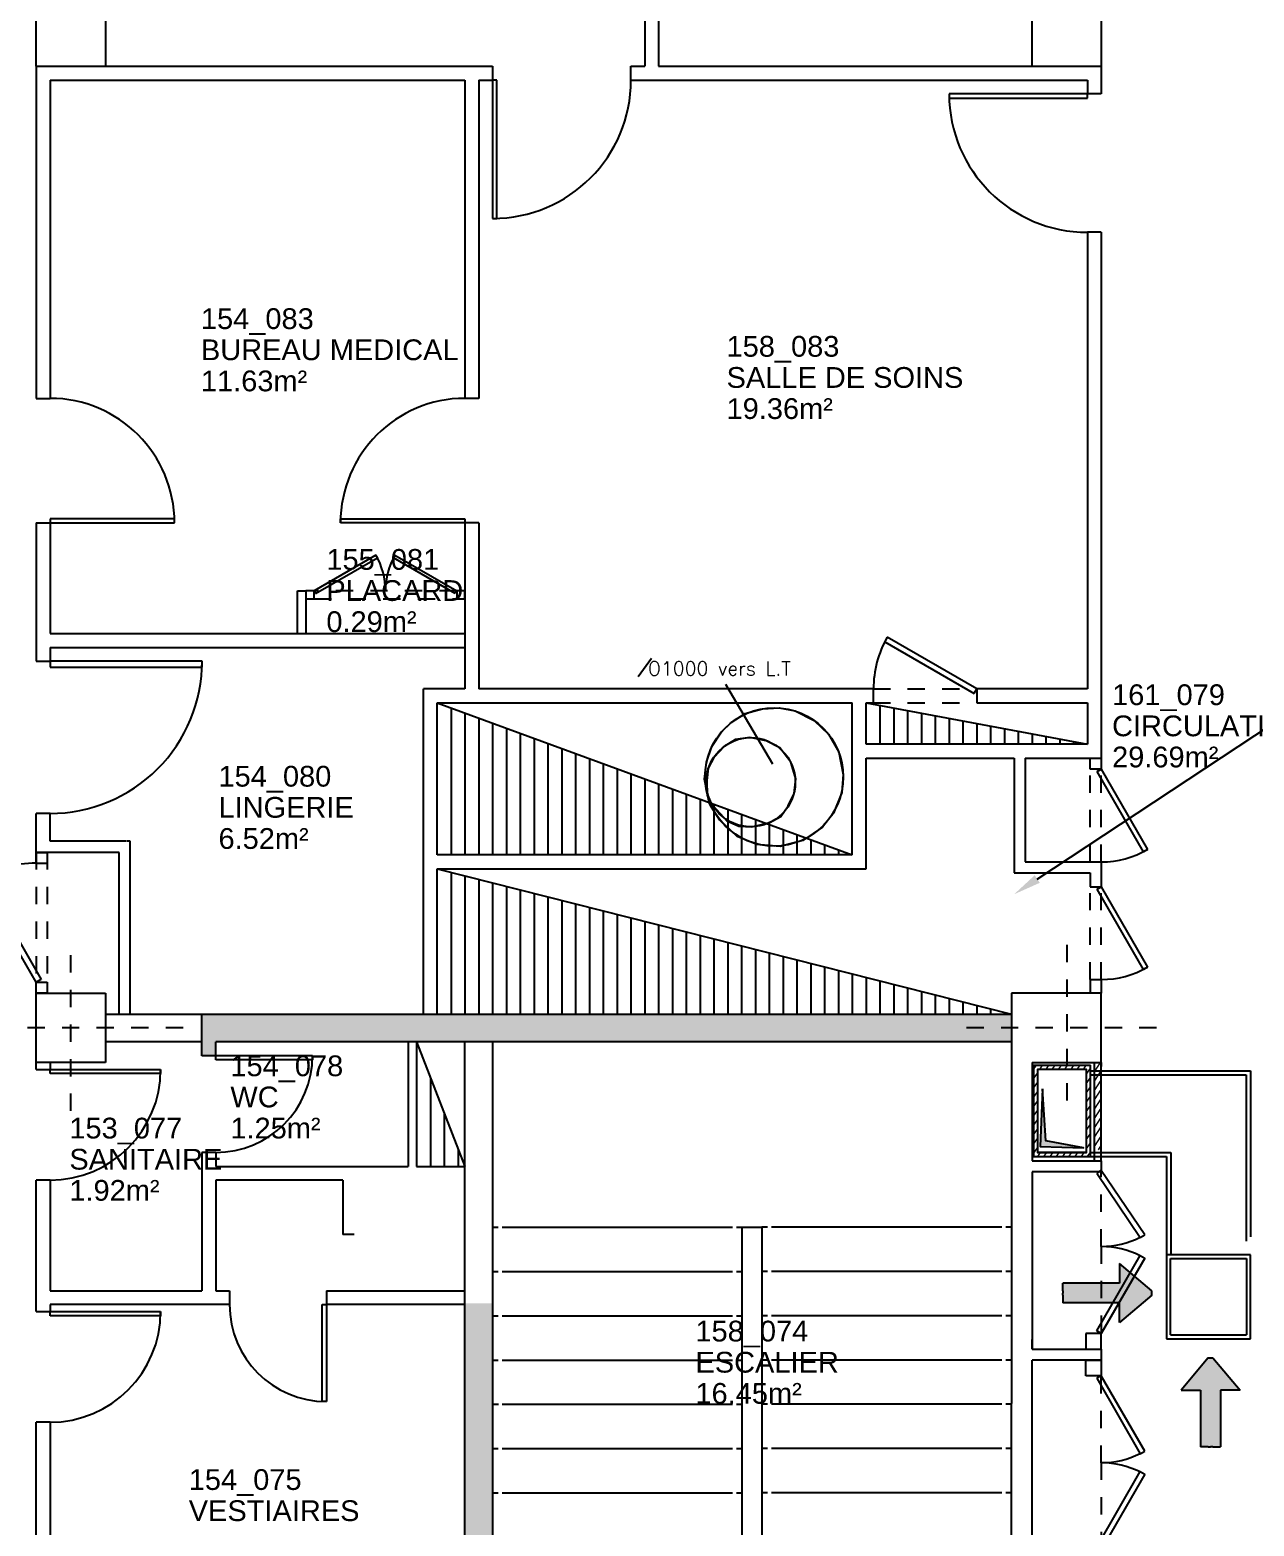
# Model space of a CAD drawing. Header units: millimetres. Extents: x -3.6 to 68.3, y -13.9 to 59.5.
# Drawn here: x 7.23 to 16.08, y 18.1 to 28.91 of the extents above; entities that cross this region are included whole.
import ezdxf
from ezdxf import colors
from ezdxf.entities.mleader import LeaderData, LeaderLine
from ezdxf.enums import TextEntityAlignment as Align
from ezdxf.math import Vec2, Vec3

# ---------------------------------------------------------------- set-up
doc = ezdxf.new("R2010")
doc.units = ezdxf.units.MM
for name, pattern in [('ACAD_ISO03W100', [30, 12, -18]), ('CACHÉ', [0.25, 0.125, -0.125]), ('CONTINU', [0])]:
    doc.linetypes.add(name, pattern=pattern)
for name, color, linetype in [('002 poteaux', 7, 'Continuous'), ('003 murs porteurs', 7, 'Continuous'), ('003 porte', 7, 'Continuous'), ('004 cloisons', 7, 'Continuous'), ('004 isolation', 8, 'Continuous'), ('005 Portes', 7, 'Continuous'), ('312 Extraction annexe cuisine', 8, 'Continuous'), ('32-Et futur', 30, 'Continuous'), ('A_Etiqu_Local', 7, 'Continuous'), ('A_MURS_CLOI', 7, 'Continuous'), ('A_MURS_STRU', 7, 'CONTINU'), ('EXT', 10, 'Continuous'), ('vide', 3, 'Continuous')]:
    doc.layers.add(name, color=color, linetype=linetype)
doc.styles.add('Attribut', font='arial.ttf')
doc.styles.add('ROMANS', font='ROMANS')
doc.styles.get("Standard").update_dxf_attribs({"font": 'arial.ttf'})
pattern_1 = [(236.2384066, (13159.56519, 3415.34125), (0.03117589424, -0.02084019238), [])]

# ---------------------------------------------------------------- blocks, each defined once
blk = doc.blocks.new('A_Etiqu_Local')
at = {"style": 'Attribut', "flags": 1}
for tag, p in [('CODE_HOPITAL', (-0.446, 1.632)), ('CODE_SITE', (-0.446, 1.407)), ('CODE_BATIMENT', (-0.446, 1.182)), ('CODE_SECTEUR', (-0.446, 0.957)), ('CODE_ETAGE', (-0.446, 0.732)), ('NOM_NORMALISE', (-0.446, -0.843)), ('SECTEUR_ACTIVITE', (-0.446, -1.068)), ('SOUS_SECTEUR_ACTIVITE', (-0.446, -1.293)), ('VOLUME', (-0.446, -1.518)), ('SERVICE', (-0.446, -1.743)), ('CODE_UG', (-0.446, -1.968)), ('CODE_UA', (-0.446, -2.193)), ('CODE_POLE', (-0.446, -2.418)), ('OCCUPANT_EXTERNE', (-0.446, -2.643)), ('DISPONIBILITE', (-0.446, -2.868)), ('ACCES_HANDICAPES', (-0.446, -3.093)), ('NATURE_SOL', (-0.446, -3.318)), ('RISQUE_LABORATOIRE', (-0.446, -3.543)), ('AMIANTE', (-0.446, -3.768))]:
    blk.add_attdef(tag, p, '', height=0.15, dxfattribs=at)
at = {"layer": 'A_Etiqu_Local', "style": 'Attribut'}
for tag, p in [('CODE_PIECE', (-0.446, 0.282)), ('NOM_USAGE', (-0.446, 0.057)), ('SURFACE', (-0.446, -0.168))]:
    blk.add_attdef(tag, p, '', height=0.15, dxfattribs=at)
blk = doc.blocks.new('new-FLECHE DF-csd')
blk.add_hatch(color=256).paths.add_polyline_path([(0, -0.018), (0, 0.018), (-0.254, 0.232), (-0.254, 0.078), (-0.7, 0.078), (-0.7, 0.018), (-0.7, 0), (-0.7, -0.018), (-0.7, -0.078), (-0.254, -0.078), (-0.254, -0.232)])
for p, q in [((0, 0.018), (-0.254, 0.232)), ((-0.254, 0.232), (-0.254, 0.078)), ((-0.254, 0.078), (-0.7, 0.078)), ((-0.7, 0.018), (-0.7, 0.078)), ((-0.7, 0.018), (-0.7, 0)), ((-0.7, -0.018), (-0.7, 0)), ((0, 0.018), (0, -0.018)), ((-0.7, -0.018), (-0.7, -0.078)), ((-0.254, -0.078), (-0.7, -0.078)), ((0, -0.018), (-0.254, -0.232)), ((-0.254, -0.232), (-0.254, -0.078))]:
    blk.add_line(p, q)

msp = doc.modelspace()

# ---------------------------------------------------------------- hatches: boundary and pattern name
at = {"layer": '32-Et futur'}
h = msp.add_hatch(color=8, dxfattribs=at)
h.dxf.hatch_style = 1
h.paths.add_polyline_path([(14.325, 21.8), (8.473, 21.8), (8.473, 21.499), (8.573, 21.499), (8.573, 21.5), (8.573, 21.6), (10.025, 21.6), (10.375, 21.6), (14.325, 21.6)])
h = msp.add_hatch(color=8, dxfattribs=at)
h.dxf.hatch_style = 1
h.paths.add_polyline_path([(10.575, 19.709), (10.375, 19.709), (10.375, 16.62), (10.575, 16.62)])
at = {"layer": 'EXT', "lineweight": 9}
h = msp.add_hatch(dxfattribs=at)
h.set_pattern_fill('ANSI31', color=8, scale=0.3, angle=551.2384, style=0)
h.set_pattern_definition(pattern_1)
h.paths.add_polyline_path([(14.513, 21.4), (14.725, 21.4), (14.725, 21.43), (14.485, 21.43), (14.485, 20.77), (14.898, 20.77), (14.898, 21.43), (14.725, 21.43), (14.725, 21.4), (14.869, 21.4), (14.869, 20.8), (14.513, 20.8)])
h.paths.add_polyline_path([(14.435, 21.011), (15.24, 21.011), (15.24, 21.166), (14.435, 21.166)], flags=9)
h.paths.add_polyline_path([(14.429, 21.129), (15.037, 21.129), (15.037, 21.321), (14.429, 21.321)], flags=9)
h = msp.add_hatch(dxfattribs=at)
h.set_pattern_fill('ANSI31', color=8, scale=0.3, angle=551.2384, style=0)
h.set_pattern_definition(pattern_1)
h.paths.add_polyline_path([(14.926, 20.82), (14.975, 20.82), (14.975, 21.45), (14.926, 21.45)])
at = {"layer": 'EXT', "ltscale": 0.01}
msp.add_hatch(color=8, dxfattribs=at).paths.add_polyline_path([(14.551, 21.26), (14.534, 20.843), (14.846, 20.833), (14.573, 20.883)])
msp.add_hatch(color=8, dxfattribs=at).paths.add_polyline_path([(14.551, 21.26), (14.534, 20.843), (14.846, 20.833), (14.573, 20.883)])

# ---------------------------------------------------------------- linework, layer by layer
at = {"layer": '002 poteaux', "color": 8, "linetype": 'Continuous'}
for p, q in [((7.275, 28.65), (7.275, 29.15)), ((7.775, 29.15), (7.775, 28.65)), ((14.475, 28.65), (14.475, 29.15)), ((14.975, 29.15), (14.975, 28.65)), ((7.275, 28.65), (7.775, 28.65)), ((14.475, 28.65), (14.975, 28.65)), ((7.275, 21.45), (7.275, 21.95)), ((7.275, 21.95), (7.775, 21.95)), ((7.775, 21.95), (7.775, 21.45)), ((7.775, 21.45), (7.275, 21.45))]:
    msp.add_line(p, q, dxfattribs=at)
at = {"layer": '003 murs porteurs', "color": 8, "linetype": 'Continuous'}
for p, q in [((7.775, 21.8), (14.325, 21.8)), ((14.325, 21.8), (14.325, 21.6)), ((8.473, 21.6), (7.775, 21.6)), ((10.025, 21.6), (8.573, 21.6)), ((10.375, 21.6), (10.025, 21.6)), ((10.375, 16.62), (10.375, 21.6)), ((14.325, 21.6), (10.375, 21.6)), ((10.575, 21.6), (10.575, 14.35)), ((10.575, 21.6), (10.575, 14.35)), ((10.575, 21.6), (10.575, 14.35)), ((14.325, 21.45), (14.325, 18.985)), ((14.475, 21.45), (14.475, 20.74)), ((14.475, 20.66), (14.475, 19.379)), ((10.575, 20.26), (10.615, 20.26)), ((10.645, 20.26), (12.308, 20.26)), ((12.338, 20.26), (12.378, 20.26)), ((12.378, 17.06), (12.378, 20.26)), ((12.378, 20.26), (12.522, 20.26)), ((12.562, 20.26), (12.522, 20.26)), ((12.522, 20.26), (12.522, 17.06)), ((14.255, 20.26), (12.592, 20.26)), ((14.325, 20.26), (14.285, 20.26)), ((10.575, 19.94), (10.615, 19.94)), ((10.645, 19.94), (12.308, 19.94)), ((12.338, 19.94), (12.378, 19.94)), ((12.562, 19.94), (12.522, 19.94)), ((14.255, 19.94), (12.592, 19.94)), ((14.325, 19.94), (14.285, 19.94)), ((10.575, 19.62), (10.615, 19.62)), ((10.645, 19.62), (12.308, 19.62)), ((12.338, 19.62), (12.378, 19.62)), ((12.562, 19.62), (12.522, 19.62)), ((14.255, 19.62), (12.592, 19.62)), ((14.325, 19.62), (14.285, 19.62)), ((14.475, 19.379), (14.475, 19.449)), ((14.475, 19.379), (14.475, 19.449)), ((10.575, 19.3), (10.615, 19.3)), ((10.645, 19.3), (12.308, 19.3)), ((12.338, 19.3), (12.378, 19.3)), ((12.562, 19.3), (12.522, 19.3)), ((14.255, 19.3), (12.592, 19.3)), ((14.325, 19.3), (14.285, 19.3)), ((14.475, 18.593), (14.475, 19.299)), ((10.577, 18.98), (10.617, 18.98)), ((10.645, 18.98), (12.308, 18.98)), ((12.338, 18.98), (12.378, 18.98)), ((12.562, 18.98), (12.522, 18.98)), ((14.255, 18.98), (12.592, 18.98)), ((14.325, 18.98), (14.285, 18.98)), ((14.325, 14.628), (14.325, 18.985)), ((10.575, 18.66), (10.615, 18.66)), ((10.645, 18.66), (12.308, 18.66)), ((12.338, 18.66), (12.378, 18.66)), ((12.562, 18.66), (12.522, 18.66)), ((14.255, 18.66), (12.592, 18.66)), ((14.325, 18.66), (14.285, 18.66)), ((14.475, 14.8), (14.475, 18.593)), ((10.575, 18.34), (10.615, 18.34)), ((10.645, 18.34), (12.308, 18.34)), ((12.338, 18.34), (12.378, 18.34)), ((12.562, 18.34), (12.522, 18.34)), ((14.255, 18.34), (12.592, 18.34)), ((14.325, 18.34), (14.285, 18.34))]:
    msp.add_line(p, q, dxfattribs=at)
at = {"layer": '003 porte', "color": 8, "linetype": 'Continuous'}
for p, q in [((10.575, 28.55), (10.575, 27.55)), ((10.605, 28.55), (10.575, 28.55)), ((10.605, 27.55), (10.605, 28.55)), ((14.875, 28.45), (13.875, 28.45)), ((13.875, 28.45), (13.875, 28.42)), ((14.875, 28.42), (14.875, 28.45)), ((13.875, 28.42), (14.875, 28.42)), ((10.575, 27.55), (10.605, 27.55)), ((8.275, 25.38), (7.375, 25.38)), ((7.375, 25.38), (7.375, 25.35)), ((7.375, 25.35), (8.275, 25.35)), ((8.275, 25.35), (8.275, 25.38)), ((9.475, 25.35), (9.475, 25.38)), ((9.475, 25.38), (10.375, 25.38)), ((10.375, 25.35), (9.475, 25.35)), ((10.375, 25.38), (10.375, 25.35)), ((9.225, 24.859), (9.225, 24.8)), ((9.284, 24.859), (9.225, 24.859)), ((9.225, 24.8), (9.284, 24.8)), ((9.284, 24.8), (9.284, 24.859)), ((10.316, 24.859), (10.316, 24.8)), ((10.375, 24.859), (10.316, 24.859)), ((10.316, 24.8), (10.375, 24.8)), ((10.375, 24.8), (10.375, 24.859)), ((13.428, 24.523), (13.409, 24.491)), ((13.409, 24.491), (14.056, 24.117)), ((14.075, 24.15), (13.428, 24.523)), ((8.475, 24.35), (7.375, 24.35)), ((7.375, 24.35), (7.375, 24.308)), ((8.475, 24.308), (8.475, 24.35)), ((7.375, 24.308), (8.475, 24.308)), ((14.056, 24.117), (14.075, 24.15)), ((14.946, 23.553), (14.975, 23.57)), ((15.281, 22.973), (14.946, 23.553)), ((14.975, 23.57), (15.31, 22.99)), ((15.31, 22.99), (15.281, 22.973)), ((7.275, 22.03), (6.844, 22.776)), ((6.882, 22.797), (7.312, 22.051)), ((14.946, 22.703), (14.975, 22.72)), ((14.975, 22.72), (15.31, 22.14)), ((15.281, 22.123), (14.946, 22.703)), ((15.31, 22.14), (15.281, 22.123)), ((7.312, 22.051), (7.275, 22.03)), ((14.975, 21.95), (14.325, 21.95)), ((14.325, 21.95), (14.325, 21.45)), ((14.975, 21.45), (14.975, 21.95)), ((14.475, 21.45), (14.975, 21.45)), ((14.975, 20.669), (14.942, 20.651)), ((15.289, 20.205), (14.975, 20.669)), ((14.942, 20.651), (15.257, 20.186)), ((15.257, 20.186), (15.289, 20.205)), ((14.942, 19.511), (15.257, 20.056)), ((15.289, 20.037), (14.975, 19.492)), ((15.257, 20.056), (15.289, 20.037)), ((14.975, 19.492), (14.863, 19.492)), ((14.863, 19.492), (14.863, 19.379)), ((14.975, 19.492), (14.942, 19.511)), ((14.975, 19.379), (14.975, 19.492)), ((14.863, 19.379), (14.975, 19.379)), ((14.863, 19.299), (14.975, 19.299)), ((14.863, 19.186), (14.863, 19.299)), ((14.975, 19.299), (14.975, 19.186)), ((14.975, 19.186), (14.863, 19.186)), ((14.975, 19.186), (14.942, 19.168)), ((14.942, 19.168), (15.257, 18.623)), ((15.289, 18.642), (14.975, 19.186)), ((15.257, 18.623), (15.289, 18.642)), ((14.942, 17.948), (15.257, 18.493)), ((15.257, 18.493), (15.289, 18.474)), ((15.289, 18.474), (14.975, 17.929))]:
    msp.add_line(p, q, dxfattribs=at)
at = {"layer": '003 porte', "color": 8, "linetype": 'CACHÉ'}
for p, q in [((10.316, 24.859), (9.284, 24.859)), ((9.284, 24.8), (10.316, 24.8)), ((13.325, 24.15), (14.075, 24.15)), ((13.325, 24.05), (14.075, 24.05)), ((14.895, 22.9), (14.895, 23.57)), ((14.975, 22.9), (14.975, 23.57)), ((7.275, 22.969), (7.275, 22.03)), ((7.355, 22.969), (7.355, 22.03)), ((14.895, 22.05), (14.895, 22.72)), ((14.975, 22.05), (14.975, 22.72)), ((7.525, 21.1), (7.525, 22.3)), ((14.725, 22.3), (14.725, 21.1)), ((8.337, 21.7), (7.056, 21.7)), ((15.375, 21.7), (13.925, 21.7)), ((14.975, 20.121), (14.975, 20.669)), ((14.975, 20.121), (14.975, 19.492)), ((14.975, 18.558), (14.975, 19.186)), ((14.975, 18.558), (14.975, 17.929))]:
    msp.add_line(p, q, dxfattribs=at)
at = {"layer": '003 porte', "color": 8, "linetype": 'Continuous'}
for centre, radius, start, end in [((10.575, 28.55), 1, 270, 0), ((14.875, 28.45), 1, 180, 270), ((7.375, 25.35), 0.9, 360, 90), ((10.375, 25.35), 0.9, 90, 180), ((14.075, 24.15), 0.747, 150, 180), ((7.375, 24.35), 1.1, 269.9999, 0), ((14.975, 23.57), 0.67, 270, 300), ((7.275, 22.03), 0.861, 90, 120), ((14.975, 22.72), 0.67, 270, 300), ((14.975, 20.749), 0.628, 270, 296.5663), ((14.975, 19.492), 0.628, 63.4337, 90), ((14.975, 19.186), 0.628, 270, 296.5663), ((14.975, 17.929), 0.628, 63.4337, 90)]:
    msp.add_arc(centre, radius, start, end, dxfattribs=at)
at = {"layer": '004 cloisons', "color": 8, "linetype": 'Continuous'}
for p, q in [((11.675, 31.45), (11.675, 28.65)), ((11.775, 31.45), (11.775, 28.65)), ((7.275, 28.65), (7.275, 28.085)), ((7.275, 28.65), (7.275, 26.25)), ((7.375, 28.55), (10.375, 28.55)), ((7.375, 28.55), (7.375, 28.129)), ((7.375, 28.55), (7.375, 26.25)), ((7.775, 28.65), (10.575, 28.65)), ((10.375, 28.55), (10.375, 26.25)), ((10.475, 28.55), (10.475, 26.25)), ((10.475, 28.55), (10.575, 28.55)), ((10.575, 28.65), (10.575, 28.55)), ((11.575, 28.55), (11.575, 28.65)), ((11.575, 28.65), (11.675, 28.65)), ((11.575, 28.55), (14.875, 28.55)), ((11.775, 28.65), (14.475, 28.65)), ((14.875, 28.55), (14.875, 28.45)), ((14.975, 28.65), (14.975, 28.45)), ((14.975, 28.45), (14.875, 28.45)), ((14.875, 27.45), (14.875, 24.15)), ((14.975, 27.45), (14.875, 27.45)), ((14.975, 27.45), (14.975, 23.65)), ((7.275, 26.25), (7.375, 26.25)), ((10.475, 26.25), (10.375, 26.25)), ((7.275, 25.35), (7.275, 24.35)), ((7.275, 25.35), (7.375, 25.35)), ((7.375, 25.35), (7.375, 24.55)), ((10.375, 25.38), (10.375, 24.15)), ((10.475, 25.35), (10.375, 25.35)), ((10.475, 25.35), (10.475, 24.15)), ((9.165, 24.55), (9.165, 24.859)), ((9.165, 24.859), (9.225, 24.859)), ((9.225, 24.859), (9.225, 24.55)), ((7.375, 24.55), (10.375, 24.55)), ((7.375, 24.45), (10.375, 24.45)), ((7.375, 24.45), (7.375, 24.35)), ((7.275, 24.35), (7.375, 24.35)), ((10.075, 21.8), (10.075, 24.15)), ((10.375, 24.15), (10.075, 24.15)), ((13.325, 24.15), (10.475, 24.15)), ((13.325, 24.15), (13.325, 24.05)), ((14.075, 24.15), (14.075, 24.05)), ((14.875, 24.15), (14.075, 24.15)), ((10.175, 24.05), (13.175, 22.95)), ((10.175, 24.05), (13.175, 24.05)), ((10.175, 22.95), (10.175, 24.05)), ((10.275, 24.013), (10.275, 22.95)), ((13.175, 22.95), (13.175, 24.05)), ((13.275, 24.05), (13.325, 24.05)), ((13.275, 23.75), (13.275, 24.05)), ((13.275, 24.05), (14.875, 23.75)), ((13.375, 24.031), (13.375, 23.75)), ((13.475, 24.012), (13.475, 23.75)), ((14.075, 24.05), (14.875, 24.05)), ((14.875, 24.05), (14.875, 23.75)), ((10.375, 23.976), (10.375, 22.95)), ((10.475, 23.94), (10.475, 22.95)), ((10.575, 23.903), (10.575, 22.95)), ((13.575, 23.993), (13.575, 23.75)), ((13.675, 23.975), (13.675, 23.75)), ((13.775, 23.956), (13.775, 23.75)), ((13.875, 23.937), (13.875, 23.75)), ((13.975, 23.918), (13.975, 23.75)), ((14.075, 23.9), (14.075, 23.75)), ((10.675, 23.866), (10.675, 22.95)), ((10.775, 23.83), (10.775, 22.95)), ((10.875, 23.793), (10.875, 22.95)), ((14.175, 23.881), (14.175, 23.75)), ((14.275, 23.862), (14.275, 23.75)), ((14.375, 23.843), (14.375, 23.75)), ((14.475, 23.825), (14.475, 23.75)), ((14.575, 23.806), (14.575, 23.75)), ((10.975, 23.756), (10.975, 22.95)), ((11.075, 23.72), (11.075, 22.95)), ((11.175, 23.683), (11.175, 22.95)), ((14.875, 23.75), (13.275, 23.75)), ((14.675, 23.787), (14.675, 23.75)), ((14.775, 23.768), (14.775, 23.75)), ((11.275, 23.646), (11.275, 22.95)), ((11.375, 23.61), (11.375, 22.95)), ((11.475, 23.573), (11.475, 22.95)), ((13.275, 22.85), (13.275, 23.65)), ((13.275, 23.65), (14.345, 23.65)), ((14.345, 23.65), (14.345, 22.82)), ((14.425, 23.65), (14.425, 22.9)), ((14.425, 23.65), (14.975, 23.65)), ((14.895, 23.57), (14.895, 23.65)), ((14.895, 23.65), (14.975, 23.65)), ((14.975, 23.65), (14.975, 23.57)), ((11.575, 23.536), (11.575, 22.95)), ((11.675, 23.5), (11.675, 22.95)), ((14.975, 23.57), (14.895, 23.57)), ((11.775, 23.463), (11.775, 22.95)), ((11.875, 23.426), (11.875, 22.95)), ((11.975, 23.39), (11.975, 22.95)), ((7.375, 23.25), (7.275, 23.25)), ((7.275, 22.969), (7.275, 23.25)), ((7.375, 23.049), (7.375, 23.25)), ((12.075, 23.353), (12.075, 22.95)), ((12.175, 23.316), (12.175, 22.95)), ((12.275, 23.28), (12.275, 22.95)), ((12.375, 23.243), (12.375, 22.95)), ((12.475, 23.206), (12.475, 22.95)), ((12.575, 23.17), (12.575, 22.95)), ((7.922, 23.049), (7.375, 23.049)), ((7.955, 23.049), (7.928, 23.049)), ((7.955, 21.8), (7.955, 23.049)), ((12.675, 23.133), (12.675, 22.95)), ((12.775, 23.096), (12.775, 22.95)), ((12.875, 23.06), (12.875, 22.95)), ((7.875, 22.969), (7.275, 22.969)), ((7.275, 22.889), (7.275, 22.969)), ((7.275, 22.969), (7.355, 22.969)), ((7.355, 22.969), (7.355, 22.889)), ((7.875, 21.8), (7.875, 22.969)), ((13.175, 22.95), (10.175, 22.95)), ((12.975, 23.023), (12.975, 22.95)), ((13.075, 22.986), (13.075, 22.95)), ((7.355, 22.889), (7.275, 22.889)), ((10.175, 22.85), (13.275, 22.85)), ((10.175, 22.85), (14.325, 21.8)), ((10.175, 21.8), (10.175, 22.85)), ((10.275, 22.824), (10.275, 21.8)), ((14.345, 22.82), (14.895, 22.82)), ((14.425, 22.9), (14.975, 22.9)), ((14.895, 22.82), (14.895, 22.72)), ((14.975, 22.9), (14.975, 22.72)), ((10.375, 22.799), (10.375, 21.8)), ((10.475, 22.774), (10.475, 21.8)), ((10.575, 22.748), (10.575, 21.8)), ((10.675, 22.723), (10.675, 21.8)), ((14.895, 22.72), (14.975, 22.72)), ((10.775, 22.698), (10.775, 21.8)), ((10.875, 22.672), (10.875, 21.8)), ((10.975, 22.647), (10.975, 21.8)), ((11.075, 22.622), (11.075, 21.8)), ((11.175, 22.597), (11.175, 21.8)), ((11.275, 22.571), (11.275, 21.8)), ((11.375, 22.546), (11.375, 21.8)), ((11.475, 22.521), (11.475, 21.8)), ((11.575, 22.495), (11.575, 21.8)), ((11.675, 22.47), (11.675, 21.8)), ((11.775, 22.445), (11.775, 21.8)), ((11.875, 22.42), (11.875, 21.8)), ((11.975, 22.394), (11.975, 21.8)), ((12.075, 22.369), (12.075, 21.8)), ((12.175, 22.344), (12.175, 21.8)), ((12.275, 22.318), (12.275, 21.8)), ((12.375, 22.293), (12.375, 21.8)), ((12.475, 22.268), (12.475, 21.8)), ((12.575, 22.242), (12.575, 21.8)), ((12.675, 22.217), (12.675, 21.8)), ((12.775, 22.192), (12.775, 21.8)), ((12.875, 22.166), (12.875, 21.8)), ((12.975, 22.141), (12.975, 21.8)), ((13.075, 22.116), (13.075, 21.8)), ((13.175, 22.091), (13.175, 21.8)), ((13.275, 22.065), (13.275, 21.8)), ((7.275, 21.95), (7.275, 22.03)), ((7.275, 22.03), (7.355, 22.03)), ((7.275, 21.95), (7.275, 22.03)), ((7.275, 22.03), (7.355, 22.03)), ((7.275, 21.95), (7.275, 22.03)), ((7.275, 22.03), (7.355, 22.03)), ((7.355, 22.03), (7.355, 21.95)), ((7.355, 22.03), (7.355, 21.95)), ((7.355, 22.03), (7.355, 21.95)), ((13.375, 22.04), (13.375, 21.8)), ((13.475, 22.015), (13.475, 21.8)), ((13.575, 21.989), (13.575, 21.8)), ((13.675, 21.964), (13.675, 21.8)), ((14.895, 22.05), (14.895, 21.95)), ((14.895, 22.05), (14.975, 22.05)), ((14.975, 22.05), (14.975, 21.95)), ((7.355, 21.95), (7.275, 21.95)), ((7.355, 21.95), (7.275, 21.95)), ((7.355, 21.95), (7.275, 21.95)), ((13.775, 21.939), (13.775, 21.8)), ((13.875, 21.913), (13.875, 21.8)), ((13.975, 21.888), (13.975, 21.8)), ((14.075, 21.863), (14.075, 21.8)), ((8.473, 21.499), (8.473, 21.8)), ((14.175, 21.838), (14.175, 21.8)), ((8.573, 21.499), (8.573, 21.6)), ((9.965, 21.6), (9.965, 20.699)), ((10.025, 21.6), (10.025, 20.699)), ((10.025, 21.6), (10.375, 20.699)), ((7.275, 21.4), (7.275, 21.45)), ((7.375, 21.45), (7.375, 21.4)), ((8.573, 21.499), (8.473, 21.499)), ((7.275, 21.4), (7.375, 21.4)), ((10.125, 21.342), (10.125, 20.699)), ((10.225, 21.085), (10.225, 20.699)), ((8.573, 20.8), (8.473, 20.8)), ((8.473, 20.8), (8.473, 19.8)), ((8.573, 20.8), (8.573, 20.699)), ((10.325, 20.824), (10.325, 20.699)), ((8.573, 20.699), (9.965, 20.699)), ((10.025, 20.699), (10.375, 20.699)), ((14.475, 20.74), (14.975, 20.74)), ((14.975, 20.66), (14.475, 20.66)), ((14.975, 20.74), (14.975, 20.66)), ((7.375, 20.6), (7.275, 20.6)), ((7.275, 19.65), (7.275, 20.6)), ((7.375, 20.6), (7.375, 19.8)), ((8.573, 20.599), (8.573, 19.8)), ((9.493, 20.599), (8.573, 20.599)), ((9.493, 20.599), (9.493, 20.206)), ((9.573, 20.206), (9.493, 20.206)), ((7.375, 19.8), (8.473, 19.8)), ((8.573, 19.8), (8.673, 19.8)), ((8.673, 19.8), (8.673, 19.7)), ((9.373, 19.8), (9.373, 19.7)), ((9.373, 19.8), (10.375, 19.8)), ((7.375, 19.7), (7.375, 19.65)), ((8.673, 19.7), (7.375, 19.7)), ((9.473, 19.7), (9.373, 19.7)), ((10.375, 19.7), (9.473, 19.7)), ((7.275, 19.65), (7.375, 19.65)), ((14.475, 19.379), (14.975, 19.379)), ((14.975, 19.379), (14.975, 19.299)), ((14.975, 19.299), (14.475, 19.299)), ((7.375, 18.85), (7.275, 18.85)), ((7.275, 17.5), (7.275, 18.85)), ((7.375, 18.85), (7.375, 17.5))]:
    msp.add_line(p, q, dxfattribs=at)
at = {"layer": '004 isolation', "color": 8, "linetype": 'Continuous'}
msp.add_line((14.975, 21.45), (14.975, 21.421), dxfattribs=at)
at = {"layer": '005 Portes', "color": 8, "linetype": 'Continuous'}
for p, q in [((9.731, 25.117), (9.284, 24.859)), ((9.295, 24.84), (9.742, 25.098)), ((9.742, 25.098), (9.731, 25.117)), ((9.858, 25.098), (9.869, 25.117)), ((10.305, 24.84), (9.858, 25.098)), ((9.869, 25.117), (10.316, 24.859)), ((9.284, 24.859), (9.295, 24.84)), ((10.316, 24.859), (10.305, 24.84)), ((8.573, 21.5), (9.273, 21.5)), ((8.573, 21.47), (8.573, 21.5)), ((9.273, 21.47), (8.573, 21.47)), ((9.273, 21.5), (9.273, 21.47)), ((7.375, 21.4), (8.175, 21.4)), ((7.375, 21.37), (7.375, 21.4)), ((8.175, 21.37), (7.375, 21.37)), ((8.175, 21.4), (8.175, 21.37))]:
    msp.add_line(p, q, dxfattribs=at)
for centre, radius, start, end in [((9.284, 24.859), 0.516, 0, 30), ((10.316, 24.859), 0.516, 150, 180), ((8.573, 21.5), 0.7, 270.0001, 0), ((7.375, 21.4), 0.8, 270, 0)]:
    msp.add_arc(centre, radius, start, end, dxfattribs=at)
at = {"layer": '312 Extraction annexe cuisine', "color": 8, "linetype": 'Continuous'}
for p, q in [((11.627, 24.239), (11.724, 24.373)), ((12.258, 24.184), (12.597, 23.609)), ((12.4, 23.972), (12.526, 24.007)), ((12.526, 24.007), (12.647, 24.013)), ((12.647, 24.013), (12.763, 23.991)), ((12.23, 23.84), (12.3, 23.908)), ((12.3, 23.908), (12.4, 23.972)), ((12.763, 23.991), (12.9, 23.921)), ((12.9, 23.921), (13.003, 23.824)), ((12.16, 23.735), (12.23, 23.84)), ((12.435, 23.8), (12.33, 23.784)), ((12.553, 23.776), (12.435, 23.8)), ((13.003, 23.824), (13.078, 23.692)), ((12.12, 23.62), (12.16, 23.735)), ((12.249, 23.735), (12.174, 23.655)), ((12.33, 23.784), (12.249, 23.735)), ((12.65, 23.725), (12.553, 23.776)), ((12.731, 23.62), (12.65, 23.725)), ((13.078, 23.692), (13.11, 23.531)), ((12.106, 23.498), (12.12, 23.62)), ((12.133, 23.577), (12.123, 23.488)), ((12.174, 23.655), (12.133, 23.577)), ((12.766, 23.501), (12.731, 23.62)), ((12.141, 23.329), (12.106, 23.498)), ((12.123, 23.488), (12.125, 23.383)), ((12.755, 23.394), (12.766, 23.501)), ((13.11, 23.531), (13.1, 23.402)), ((12.125, 23.383), (12.155, 23.297)), ((12.712, 23.305), (12.755, 23.394)), ((13.1, 23.402), (13.038, 23.251)), ((12.155, 23.297), (12.141, 23.329)), ((12.152, 23.302), (12.168, 23.305)), ((12.217, 23.202), (12.152, 23.302)), ((12.168, 23.305), (12.268, 23.197)), ((12.658, 23.229), (12.712, 23.305)), ((13.038, 23.251), (12.96, 23.151)), ((12.343, 23.084), (12.217, 23.202)), ((12.268, 23.197), (12.354, 23.159)), ((12.354, 23.159), (12.448, 23.154)), ((12.448, 23.154), (12.58, 23.184)), ((12.58, 23.184), (12.658, 23.229)), ((12.96, 23.151), (12.817, 23.054)), ((12.486, 23.025), (12.343, 23.084)), ((12.817, 23.054), (12.653, 23.011)), ((12.653, 23.011), (12.486, 23.025))]:
    msp.add_line(p, q, dxfattribs=at)
for centre, radius in [((12.61, 23.514), 0.5), ((12.441, 23.476), 0.322)]:
    msp.add_circle(centre, radius, dxfattribs=at)
at = {"layer": 'A_MURS_CLOI', "color": 8, "linetype": 'Continuous'}
for p, q in [((7.375, 28.55), (7.375, 28.129)), ((14.475, 21.45), (14.475, 20.74)), ((14.975, 21.421), (14.975, 21.45)), ((14.475, 20.74), (14.975, 20.74)), ((14.575, 20.739), (14.575, 20.74)), ((14.675, 20.739), (14.675, 20.74)), ((14.775, 20.739), (14.775, 20.74)), ((14.875, 20.739), (14.875, 20.74)), ((14.952, 20.739), (14.975, 20.74)), ((14.975, 20.74), (14.975, 20.739))]:
    msp.add_line(p, q, dxfattribs=at)
at = {"layer": 'A_MURS_STRU', "color": 8, "linetype": 'Continuous'}
msp.add_line((7.275, 28.65), (7.775, 28.65), dxfattribs=at)
at = {"layer": 'EXT', "color": 8}
for p, q in [((14.485, 21.43), (14.485, 20.77)), ((14.926, 20.74), (14.926, 21.45)), ((14.975, 20.74), (14.975, 21.45)), ((14.485, 20.77), (14.898, 20.77)), ((14.869, 20.8), (14.513, 20.8)), ((14.869, 20.8), (14.513, 20.8))]:
    msp.add_line(p, q, dxfattribs=at)
at = {"layer": 'EXT', "color": 8, "ltscale": 0.5}
msp.add_line((14.898, 20.77), (14.898, 21.43), dxfattribs=at)
at = {"layer": 'EXT', "color": 8, "linetype": 'ACAD_ISO03W100', "ltscale": 0.1}
for p, q in [((16.053, 20.061), (15.447, 20.061)), ((15.447, 20.061), (15.447, 19.454)), ((15.475, 19.483), (15.475, 20.033)), ((15.475, 20.033), (16.025, 20.033)), ((16.025, 20.033), (16.025, 19.483)), ((16.053, 19.454), (16.053, 20.061)), ((15.475, 19.483), (16.025, 19.483)), ((15.447, 19.454), (16.053, 19.454))]:
    msp.add_line(p, q, dxfattribs=at)
at = {"layer": 'EXT', "color": 8, "linetype": 'CACHÉ', "ltscale": 40}
msp.add_lwpolyline([(14.485, 21.43), (14.898, 21.43)], dxfattribs=at)
at = {"layer": 'EXT', "color": 8, "ltscale": 0.5}
msp.add_lwpolyline([(14.869, 21.4), (14.869, 21.4), (14.513, 21.4), (14.513, 20.8), (14.869, 20.8), (14.869, 21.4)], dxfattribs=at)
at = {"layer": 'EXT', "color": 8, "linetype": 'ACAD_ISO03W100', "ltscale": 0.1}
for points in [[(14.898, 21.39), (16.053, 21.39), (16.053, 20.061)], [(14.898, 21.36), (16.023, 21.36), (16.023, 20.061)], [(14.898, 20.8), (15.477, 20.8), (15.477, 20.061)], [(14.898, 20.77), (15.447, 20.77), (15.447, 20.056)]]:
    msp.add_lwpolyline(points, dxfattribs=at)
at = {"layer": 'EXT', "color": 8, "ltscale": 0.01}
msp.add_lwpolyline([(14.551, 21.26), (14.534, 20.843), (14.846, 20.833), (14.573, 20.883), (14.551, 21.26)], dxfattribs=at)
msp.add_lwpolyline([(14.551, 21.26), (14.534, 20.843), (14.846, 20.833), (14.573, 20.883), (14.551, 21.26)], dxfattribs=at)
at = {"layer": 'vide', "color": 8, "linetype": 'Continuous'}
for p, q in [((9.343, 19), (9.343, 19.7)), ((9.343, 19.7), (9.373, 19.7)), ((9.373, 19.7), (9.373, 19)), ((7.375, 19.65), (8.175, 19.65)), ((7.375, 19.62), (7.375, 19.65)), ((8.175, 19.62), (7.375, 19.62)), ((8.175, 19.65), (8.175, 19.62)), ((9.373, 19), (9.343, 19))]:
    msp.add_line(p, q, dxfattribs=at)
for centre, radius, start, end in [((9.373, 19.7), 0.7, 180, 270), ((7.375, 19.65), 0.8, 270, 0)]:
    msp.add_arc(centre, radius, start, end, dxfattribs=at)

# ---------------------------------------------------------------- block references
at = {"layer": 'A_Etiqu_Local', "color": 8}
ref = msp.add_blockref('A_Etiqu_Local', (8.912, 26.469), dxfattribs=at)
ref.add_attrib('CODE_PIECE', '154_083', (8.466, 26.751), dxfattribs={"height": 0.15, "style": 'Attribut'})
ref.add_attrib('NOM_USAGE', 'BUREAU MEDICAL', (8.466, 26.526), dxfattribs={"height": 0.15, "style": 'Attribut'})
ref.add_attrib('SURFACE', '11.63m²', (8.466, 26.301), dxfattribs={"height": 0.15, "style": 'Attribut'})
ref = msp.add_blockref('A_Etiqu_Local', (12.712, 26.269), dxfattribs=at)
ref.add_attrib('CODE_PIECE', '158_083', (12.266, 26.551), dxfattribs={"height": 0.15, "style": 'Attribut'})
ref.add_attrib('NOM_USAGE', 'SALLE DE SOINS', (12.266, 26.326), dxfattribs={"height": 0.15, "style": 'Attribut'})
ref.add_attrib('SURFACE', '19.36m²', (12.266, 26.101), dxfattribs={"height": 0.15, "style": 'Attribut'})
ref = msp.add_blockref('A_Etiqu_Local', (9.819, 24.729), dxfattribs=at)
ref.add_attrib('CODE_PIECE', '155_081', (9.373, 25.011), dxfattribs={"height": 0.15, "style": 'Attribut'})
ref.add_attrib('NOM_USAGE', 'PLACARD', (9.373, 24.786), dxfattribs={"height": 0.15, "style": 'Attribut'})
ref.add_attrib('SURFACE', '0.29m²', (9.373, 24.561), dxfattribs={"height": 0.15, "style": 'Attribut'})
ref = msp.add_blockref('A_Etiqu_Local', (15.499, 23.751), dxfattribs=at)
ref.add_attrib('CODE_PIECE', '161_079', (15.053, 24.033), dxfattribs={"height": 0.15, "style": 'Attribut'})
ref.add_attrib('NOM_USAGE', 'CIRCULATION', (15.053, 23.808), dxfattribs={"height": 0.15, "style": 'Attribut'})
ref.add_attrib('SURFACE', '29.69m²', (15.053, 23.583), dxfattribs={"height": 0.15, "style": 'Attribut'})
ref = msp.add_blockref('A_Etiqu_Local', (9.039, 23.162), dxfattribs=at)
ref.add_attrib('CODE_PIECE', '154_080', (8.593, 23.444), dxfattribs={"height": 0.15, "style": 'Attribut'})
ref.add_attrib('NOM_USAGE', 'LINGERIE', (8.593, 23.219), dxfattribs={"height": 0.15, "style": 'Attribut'})
ref.add_attrib('SURFACE', '6.52m²', (8.593, 22.994), dxfattribs={"height": 0.15, "style": 'Attribut'})
ref = msp.add_blockref('A_Etiqu_Local', (9.125, 21.069), dxfattribs=at)
ref.add_attrib('CODE_PIECE', '154_078', (8.679, 21.351), dxfattribs={"height": 0.15, "style": 'Attribut'})
ref.add_attrib('NOM_USAGE', 'WC', (8.679, 21.126), dxfattribs={"height": 0.15, "style": 'Attribut'})
ref.add_attrib('SURFACE', '1.25m²', (8.679, 20.901), dxfattribs={"height": 0.15, "style": 'Attribut'})
ref = msp.add_blockref('A_Etiqu_Local', (7.961, 20.619), dxfattribs=at)
ref.add_attrib('CODE_PIECE', '153_077', (7.515, 20.901), dxfattribs={"height": 0.15, "style": 'Attribut'})
ref.add_attrib('NOM_USAGE', 'SANITAIRE', (7.515, 20.676), dxfattribs={"height": 0.15, "style": 'Attribut'})
ref.add_attrib('SURFACE', '1.92m²', (7.515, 20.451), dxfattribs={"height": 0.15, "style": 'Attribut'})
ref = msp.add_blockref('A_Etiqu_Local', (12.487, 19.152), dxfattribs=at)
ref.add_attrib('CODE_PIECE', '158_074', (12.041, 19.434), dxfattribs={"height": 0.15, "style": 'Attribut'})
ref.add_attrib('NOM_USAGE', 'ESCALIER', (12.041, 19.209), dxfattribs={"height": 0.15, "style": 'Attribut'})
ref.add_attrib('SURFACE', '16.45m²', (12.041, 18.984), dxfattribs={"height": 0.15, "style": 'Attribut'})
ref = msp.add_blockref('A_Etiqu_Local', (8.824, 18.079), dxfattribs=at)
ref.add_attrib('CODE_PIECE', '154_075', (8.378, 18.361), dxfattribs={"height": 0.15, "style": 'Attribut'})
ref.add_attrib('NOM_USAGE', 'VESTIAIRES', (8.378, 18.136), dxfattribs={"height": 0.15, "style": 'Attribut'})
at = {"layer": 'EXT', "color": 8, "ltscale": 0.5, "yscale": 0.9193241690468312}
for p, xscale, zscale, rotation in [((15.341, 19.784), -0.9193241690468312, 0.9193241690468259, 180), ((15.765, 19.316), 0.9193241690468312, 0.9193241690468312, 90)]:
    msp.add_blockref('new-FLECHE DF-csd', p, dxfattribs=dict(at, xscale=xscale, zscale=zscale, rotation=rotation))

# ---------------------------------------------------------------- texts
at = {"layer": '312 Extraction annexe cuisine', "color": 8, "linetype": 'CACHÉ', "style": 'ROMANS'}
msp.add_text('O1000 vers L.T', height=0.1, dxfattribs=at).set_placement((12.214, 24.248), align=Align.CENTER)

# ---------------------------------------------------------------- leaders
at = {"color": 8, "linetype": 'CONTINU'}
ml = msp.add_multileader_mtext('Standard', dxfattribs=at)
ml.set_content('Colonne montante SSI\\P+ CCF', color=8)
ml.set_leader_properties()
ml.build(insert=Vec2(0, 0))
ml.multileader.update_dxf_attribs({"text_right_attachment_type": 2, "dogleg_length": 0.36, "arrow_head_size": 0.2})
ctx = ml.context
ctx.base_point, ctx.char_height, ctx.arrow_head_size, ctx.landing_gap_size, ctx.plane_origin = Vec3(23.646, 28.563), 0.6, 0.2, 0.09, Vec3(22.015, 45.898)
ctx.right_attachment = 2
notes = []
notes.append((ctx, [(0, (1, 1, 0), (23.286, 28.563), (1, 0), 0.36, [(0, [(14.345, 22.666)], 0, [])])]))
ctx.mtext.insert, ctx.mtext.width, ctx.mtext.defined_height, ctx.mtext.flow_direction = Vec3(23.736, 28.868), 8.87234, 2.971, 5
ml = msp.add_multileader_mtext('Standard', dxfattribs=at)
ml.set_content('Sous repartiteur \\Pinformatique', color=8)
ml.set_leader_properties()
ml.build(insert=Vec2(0, 0))
ml.multileader.update_dxf_attribs({"text_right_attachment_type": 2, "dogleg_length": 0.36, "arrow_head_size": 0.2})
ctx = ml.context
ctx.base_point, ctx.char_height, ctx.arrow_head_size, ctx.landing_gap_size, ctx.plane_origin = Vec3(23.873, 19.848), 0.6, 0.2, 0.09, Vec3(9.167, 39.531)
ctx.right_attachment = 2
notes.append((ctx, [(0, (1, 1, 0), (23.513, 19.848), (1, 0), 0.36, [(3, [(14.669, 15.551)], 0, [])])]))
ctx.mtext.insert, ctx.mtext.width, ctx.mtext.defined_height, ctx.mtext.flow_direction = Vec3(23.963, 20.231), 10.34901, 2.652, 5
for ctx, leaders in notes:
    for number, flags, end, landing, length, lines in leaders:
        leader = LeaderData()
        leader.index, (leader.has_last_leader_line, leader.has_dogleg_vector, leader.attachment_direction) = number, flags
        leader.last_leader_point, leader.dogleg_vector, leader.dogleg_length = Vec3(end), Vec3(landing), length
        for number, points, colour, breaks in lines:
            line = LeaderLine()
            line.index, line.vertices, line.color, line.breaks = number, Vec3.list(points), colors.encode_raw_color(colour), breaks
            leader.lines.append(line)
        ctx.leaders.append(leader)

doc.saveas('drawing.dxf')
